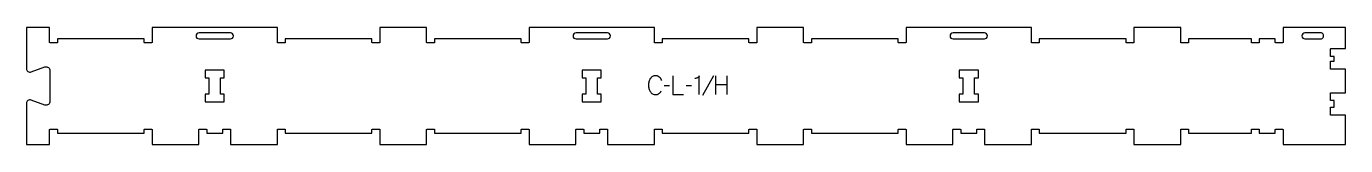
# Model space of a CAD drawing. Extents: x 0 to 2100, y 0 to 186.
import ezdxf

# ---------------------------------------------------------------- set-up
doc = ezdxf.new("R2010")
doc.units = 0
for name, color, linetype in [('1_ANYTOOL_1MMDEEP_LABELS_S', 2, 'CONTINUOUS'), ('3_ANYTOOL_CUTTHROUGH_INSID', 4, 'CONTINUOUS'), ('4_ANYTOOL_CUTTHROUGH_OUTSI', 5, 'CONTINUOUS')]:
    doc.layers.add(name, color=color, linetype=linetype)

msp = doc.modelspace()

# ---------------------------------------------------------------- linework, layer by layer
at = {"layer": '1_ANYTOOL_1MMDEEP_LABELS_S'}
for p, q in [((1093.419695, 108.61947), (1076.23398, 77.848042)), ((1096.891123, 109.090899), (1096.891123, 79.090899)), ((1115.191123, 79.090899), (1115.191123, 109.090899)), ((1023.691123, 92.976613), (1014.905409, 92.890899)), ((1058.576838, 92.976613), (1049.791123, 92.890899)), ((1115.191123, 94.390899), (1096.891123, 94.390899))]:
    msp.add_line(p, q, dxfattribs=at)
for points in [[(1011.048266, 101.590899, 0.059291), (1009.512105, 104.520315, 0.066881), (1007.298266, 106.96947, 0.04529), (1005.98128, 107.893348, 0.046757), (1004.517909, 108.560542, 0.04633), (1002.877997, 108.964873, 0.037303), (1001.191123, 109.090899, 0.054828), (998.685483, 108.815313, 0.073548), (996.342909, 107.917684, 0.073729), (994.373587, 106.389452, 0.056205), (992.855409, 104.398042, 0.033355), (991.63424, 102.008166, 0.034965), (990.750052, 99.474827, 0.034911), (990.220024, 96.80682, 0.031589), (990.048266, 94.090899, 0.032085), (990.222769, 91.37427, 0.035383), (990.760766, 88.70697, 0.035431), (991.659255, 86.171813, 0.033598), (992.898266, 83.783756, 0.058628), (994.460467, 81.782871, 0.073381), (996.482195, 80.264113, 0.072539), (998.928168, 79.363059, 0.05208), (1001.53398, 79.090899, 0.033243), (1002.975355, 79.186835, 0.042283), (1004.38398, 79.498042, 0.042766), (1005.626677, 80.005131, 0.044269), (1006.762552, 80.71947, 0.055485), (1008.774347, 82.634371, 0.045948), (1010.362552, 84.91947)], [(1070.705409, 79.090899), (1070.705409, 109.133756, -0.057478), (1070.441386, 108.040788, -0.075801), (1069.901838, 107.060542, -0.075474), (1069.086385, 106.276667, -0.055107), (1068.091123, 105.726613, -0.039607), (1065.948883, 105.027101, -0.05918), (1063.719695, 104.762327)]]:
    msp.add_lwpolyline(points, format="xyb", dxfattribs=at)
msp.add_lwpolyline([(1028.83398, 109.090899), (1028.83398, 79.090899), (1045.93398, 79.090899)], dxfattribs=at)
at = {"layer": '3_ANYTOOL_CUTTHROUGH_INSID'}
for points in [[(274.75, 177, 1), (274.75, 167.5), (324.75, 167.5, 1), (324.75, 177)], [(874.75, 177, 1), (874.75, 167.5), (924.75, 167.5, 1), (924.75, 177)], [(1474.75, 177, 1), (1474.75, 167.5), (1524.75, 167.5, 1), (1524.75, 177)], [(2034.75, 177, 1), (2034.75, 167.5), (2060.490349, 167.5, 0.12263), (2062.14544, 167.912125, 0.106401), (2063.459615, 169.019238, 0.09127), (2064.246664, 170.543392, 0.148392), (2064.246664, 173.956608, 0.09127), (2063.459615, 175.480762, 0.106401), (2062.14544, 176.587875, 0.12263), (2060.490349, 177)]]:
    msp.add_lwpolyline(points, format="xyb", close=True, dxfattribs=at)
for points in [[(290.5, 79.955747), (284.5, 79.955747), (284.5, 67.455747), (315, 67.455747), (315, 79.955747), (309, 79.955747), (309, 105.455747), (315, 105.455747), (315, 117.955747), (284.5, 117.955747), (284.5, 105.455747), (290.5, 105.455747)], [(890.5, 79.955747), (884.5, 79.955747), (884.5, 67.455747), (915, 67.455747), (915, 79.955747), (909, 79.955747), (909, 105.455747), (915, 105.455747), (915, 117.955747), (884.5, 117.955747), (884.5, 105.455747), (890.5, 105.455747)], [(1490.5, 79.955747), (1484.5, 79.955747), (1484.5, 67.455747), (1515, 67.455747), (1515, 79.955747), (1509, 79.955747), (1509, 105.455747), (1515, 105.455747), (1515, 117.955747), (1484.5, 117.955747), (1484.5, 105.455747), (1490.5, 105.455747)]]:
    msp.add_lwpolyline(points, close=True, dxfattribs=at)
at = {"layer": '4_ANYTOOL_CUTTHROUGH_OUTSI'}
msp.add_lwpolyline([(2099.5, 0), (2099.5, 46.5), (2075.75, 46.5, -0.414214), (2075.5, 46.75), (2075.5, 58.75, -0.414214), (2075.75, 59), (2081.5, 59), (2081.5, 69.5), (2075.75, 69.5, -0.414214), (2075.5, 69.75), (2075.5, 81.75, -0.414214), (2075.75, 82), (2099.5, 82), (2099.5, 119.411), (2075.75, 119.411, -0.414214), (2075.5, 119.661), (2075.5, 131.661, -0.414214), (2075.75, 131.911), (2081.5, 131.911), (2081.5, 139.5), (2075.75, 139.5, -0.414214), (2075.5, 139.75), (2075.5, 151.75, -0.414214), (2075.75, 152), (2099.5, 152), (2099.5, 185.5), (2000, 185.5), (2000, 161.75, -0.414214), (1999.75, 161.5), (1987.75, 161.5, -0.414214), (1987.5, 161.75), (1987.5, 167.5), (1962, 167.5), (1962, 161.75, -0.414214), (1961.75, 161.5), (1949.75, 161.5, -0.414214), (1949.5, 161.75), (1949.5, 167.5), (1849.5, 167.5), (1849.5, 161.75, -0.414214), (1849.25, 161.5), (1837.25, 161.5, -0.414214), (1837, 161.75), (1837, 185.5), (1762.5, 185.5), (1762.5, 161.75, -0.414214), (1762.25, 161.5), (1750.25, 161.5, -0.414214), (1750, 161.75), (1750, 167.5), (1612, 167.5), (1612, 161.75, -0.414214), (1611.75, 161.5), (1599.75, 161.5, -0.414214), (1599.5, 161.75), (1599.5, 185.5), (1400, 185.5), (1400, 161.75, -0.414214), (1399.75, 161.5), (1387.75, 161.5, -0.414214), (1387.5, 161.75), (1387.5, 167.5), (1249.5, 167.5), (1249.5, 161.75, -0.414214), (1249.25, 161.5), (1237.25, 161.5, -0.414214), (1237, 161.75), (1237, 185.5), (1162.5, 185.5), (1162.5, 161.75, -0.414214), (1162.25, 161.5), (1150.25, 161.5, -0.414214), (1150, 161.75), (1150, 167.5), (1012, 167.5), (1012, 161.75, -0.414214), (1011.75, 161.5), (999.75, 161.5, -0.414214), (999.5, 161.75), (999.5, 185.5), (800, 185.5), (800, 161.75, -0.414214), (799.75, 161.5), (787.75, 161.5, -0.414214), (787.5, 161.75), (787.5, 167.5), (649.5, 167.5), (649.5, 161.75, -0.414214), (649.25, 161.5), (637.25, 161.5, -0.414214), (637, 161.75), (637, 185.5), (562.5, 185.5), (562.5, 161.75, -0.414214), (562.25, 161.5), (550.25, 161.5, -0.414214), (550, 161.75), (550, 167.5), (412, 167.5), (412, 161.75, -0.414214), (411.75, 161.5), (399.75, 161.5, -0.414214), (399.5, 161.75), (399.5, 185.5), (200, 185.5), (200, 161.75, -0.414214), (199.75, 161.5), (187.75, 161.5, -0.414214), (187.5, 161.75), (187.5, 167.5), (49.5, 167.5), (49.5, 161.75, -0.414214), (49.25, 161.5), (37.25, 161.5, -0.414214), (37, 161.75), (37, 185.5), (0, 185.5), (0, 120.363046, 0.522099), (7.742633, 114.969354), (29.439144, 122.984861, -0.015611), (29.453945, 122.98981, -0.237077), (34.980539, 122.017725, -0.237079), (37.499723, 117.003396), (37.500179, 68.497311, -0.237079), (34.980994, 63.482979, -0.237079), (29.454254, 62.510896, -0.015604), (29.439459, 62.515843), (7.742542, 70.531086, 0.522094), (0, 65.13736), (0, 0), (37, 0), (37, 23.75, -0.414214), (37.25, 24), (49.25, 24, -0.414214), (49.5, 23.75), (49.5, 18), (187.5, 18), (187.5, 23.75, -0.414214), (187.75, 24), (199.75, 24, -0.414214), (200, 23.75), (200, 0), (274.5, 0), (274.5, 23.75, -0.414214), (274.75, 24), (286.75, 24, -0.414214), (287, 23.75), (287, 18), (312.5, 18), (312.5, 23.75, -0.414214), (312.75, 24), (324.75, 24, -0.414214), (325, 23.75), (325, 0), (399.5, 0), (399.5, 23.75, -0.414214), (399.75, 24), (411.75, 24, -0.414214), (412, 23.75), (412, 18), (550, 18), (550, 23.75, -0.414214), (550.25, 24), (562.25, 24, -0.414214), (562.5, 23.75), (562.5, 0), (637, 0), (637, 23.75, -0.414214), (637.25, 24), (649.25, 24, -0.414214), (649.5, 23.75), (649.5, 18), (787.5, 18), (787.5, 23.75, -0.414214), (787.75, 24), (799.75, 24, -0.414214), (800, 23.75), (800, 0), (874.5, 0), (874.5, 23.75, -0.414214), (874.75, 24), (886.75, 24, -0.414214), (887, 23.75), (887, 18), (912.5, 18), (912.5, 23.75, -0.414214), (912.75, 24), (924.75, 24, -0.414214), (925, 23.75), (925, 0), (999.5, 0), (999.5, 23.75, -0.414214), (999.75, 24), (1011.75, 24, -0.414214), (1012, 23.75), (1012, 18), (1150, 18), (1150, 23.75, -0.414214), (1150.25, 24), (1162.25, 24, -0.414214), (1162.5, 23.75), (1162.5, 0), (1237, 0), (1237, 23.75, -0.414214), (1237.25, 24), (1249.25, 24, -0.414214), (1249.5, 23.75), (1249.5, 18), (1387.5, 18), (1387.5, 23.75, -0.414214), (1387.75, 24), (1399.75, 24, -0.414214), (1400, 23.75), (1400, 0), (1474.5, 0), (1474.5, 23.75, -0.414214), (1474.75, 24), (1486.75, 24, -0.414214), (1487, 23.75), (1487, 18), (1512.5, 18), (1512.5, 23.75, -0.414214), (1512.75, 24), (1524.75, 24, -0.414214), (1525, 23.75), (1525, 0), (1599.5, 0), (1599.5, 23.75, -0.414214), (1599.75, 24), (1611.75, 24, -0.414214), (1612, 23.75), (1612, 18), (1750, 18), (1750, 23.75, -0.414214), (1750.25, 24), (1762.25, 24, -0.414214), (1762.5, 23.75), (1762.5, 0), (1837, 0), (1837, 23.75, -0.414214), (1837.25, 24), (1849.25, 24, -0.414214), (1849.5, 23.75), (1849.5, 18), (1949.5, 18), (1949.5, 23.75, -0.414214), (1949.75, 24), (1961.75, 24, -0.414214), (1962, 23.75), (1962, 18), (1987.5, 18), (1987.5, 23.75, -0.414214), (1987.75, 24), (1999.75, 24, -0.414214), (2000, 23.75), (2000, 0)], format="xyb", close=True, dxfattribs=at)

doc.saveas('drawing.dxf')
